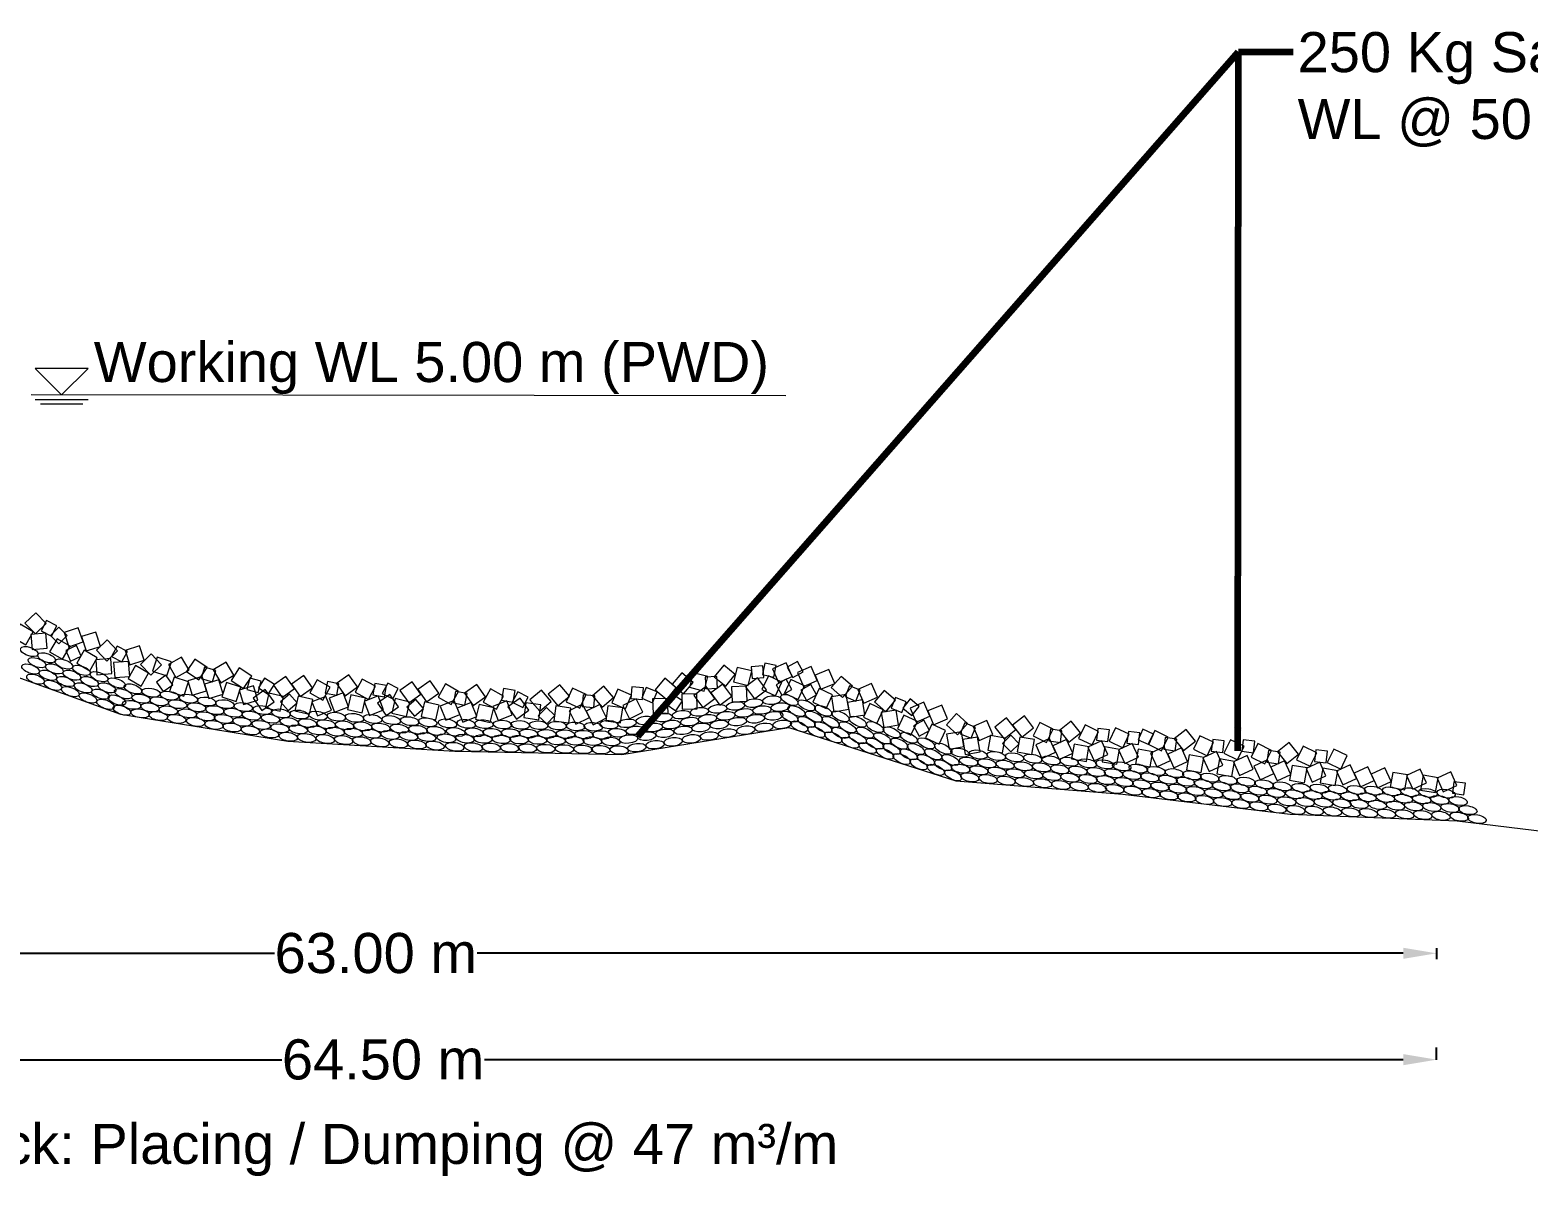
# Model space of a CAD drawing. Header units: inches. Extents: x 15 to 141071, y -30183 to 14738.
# Drawn here: x 69888.81 to 69933.65, y -9171.89 to -9137.58 of the extents above; entities that cross this region are included whole.
import ezdxf

# ---------------------------------------------------------------- set-up
doc = ezdxf.new("R2010")
doc.units = ezdxf.units.IN
doc.header["$MEASUREMENT"] = 0
doc.header["$PDMODE"] = 3
doc.layers.add('LINE', color=7, linetype='Continuous')
doc.styles.add('dim', font='isocp.shx')
doc.styles.get("Standard").update_dxf_attribs({"font": 'arial.ttf'})
doc.dimstyles.get("Standard").update_dxf_attribs({"dimtxt": 0.18, "dimasz": 0.18, "dimexe": 0.18, "dimexo": 0.0625, "dimgap": 0.09, "dimtad": 0, "dimtih": 1, "dimtoh": 1, "dimdec": 4, "dimzin": 0, "dimdsep": 46, "dimtxsty": 'Standard', "dimcen": 0.09, "dimadec": 0, "dimazin": 0, "dimtfac": 1, "dimtdec": 4, "dimtofl": 0, "dimtmove": 0, "dimatfit": 3, "dimfxl": 1, "dimtolj": 1, "dimtzin": 0, "dimarcsym": 0})
doc.dimstyles.new('STANDARD$0', dxfattribs={"dimscale": 0, "dimtxt": 8, "dimasz": 8, "dimexe": 4, "dimexo": 0, "dimgap": 2, "dimtad": 1, "dimdec": 0, "dimzin": 0, "dimdsep": 46, "dimtxsty": 'dim', "dimblk": 'DOTSMALL', "dimcen": 1, "dimclrd": 6, "dimclre": 6, "dimclrt": 256, "dimadec": 0, "dimazin": 0, "dimtfac": 1, "dimtdec": 0, "dimtix": 1, "dimtofl": 0, "dimtmove": 1, "dimatfit": 3, "dimldrblk": 'DOTSMALL', "dimfxl": 6, "dimtolj": 1, "dimtzin": 0, "dimarcsym": 0})

# ---------------------------------------------------------------- blocks, each defined once
blk = doc.blocks.new('*D79')
at = {"layer": 'Defpoints', "color": 0, "linetype": 'ByBlock', "ltscale": 0.5, "transparency": 16777216}
for p in [(69867.918, -9165.224), (69930.912, -9165.008), (69930.912, -9165.224)]:
    blk.add_point(p, dxfattribs=at)
at = {"layer": 'LINE', "color": 0, "lineweight": -2, "ltscale": 0.5, "transparency": 16777216}
for p, q in [((69867.918, -9165.224), (69867.918, -9165.044)), ((69868.918, -9165.224), (69896.128, -9165.224)), ((69929.912, -9165.224), (69902.195, -9165.224)), ((69930.912, -9165.074), (69930.912, -9165.404))]:
    blk.add_line(p, q, dxfattribs=at)
at = {"layer": 'LINE', "color": 0, "linetype": 'ByBlock', "ltscale": 0.5, "transparency": 16777216}
for points in [[(69868.918, -9165.057), (69868.918, -9165.39), (69867.918, -9165.224)], [(69929.912, -9165.057), (69929.912, -9165.39), (69930.912, -9165.224)]]:
    blk.add_solid(points, dxfattribs=at)
at = {"layer": 'LINE', "color": 0, "linetype": 'ByBlock', "lineweight": 20, "ltscale": 0.5, "transparency": 16777216, "insert": (69899.162, -9165.224), "char_height": 0.85, "attachment_point": 5}
blk.add_mtext('\\A1;{\\H1.412x;63.00 m}', dxfattribs=at)
blk = doc.blocks.new('*D81')
at = {"layer": 'Defpoints', "color": 0, "linetype": 'ByBlock', "ltscale": 0.5, "transparency": 16777216}
for p in [(69866.562, -9168.424), (69930.912, -9168.408), (69930.912, -9168.424)]:
    blk.add_point(p, dxfattribs=at)
at = {"layer": 'LINE', "color": 0, "lineweight": -2, "ltscale": 0.5, "transparency": 16777216}
for p, q in [((69866.562, -9168.408), (69866.562, -9168.044)), ((69930.912, -9168.408), (69930.912, -9168.044)), ((69867.562, -9168.408), (69896.347, -9168.408)), ((69929.912, -9168.408), (69902.413, -9168.408))]:
    blk.add_line(p, q, dxfattribs=at)
at = {"layer": 'LINE', "color": 0, "linetype": 'ByBlock', "ltscale": 0.5, "transparency": 16777216}
for points in [[(69867.562, -9168.241), (69867.562, -9168.574), (69866.562, -9168.408)], [(69929.912, -9168.241), (69929.912, -9168.574), (69930.912, -9168.408)]]:
    blk.add_solid(points, dxfattribs=at)
at = {"layer": 'LINE', "color": 0, "linetype": 'ByBlock', "lineweight": 20, "ltscale": 0.5, "transparency": 16777216, "insert": (69899.38, -9168.408), "char_height": 0.85, "attachment_point": 5}
blk.add_mtext('\\A1;{\\H1.41176x;64.50 m}', dxfattribs=at)

msp = doc.modelspace()

# ---------------------------------------------------------------- linework, layer by layer
at = {"color": 6, "lineweight": 20}
msp.add_lwpolyline([(69861.524449, -9146.068809), (69866.524449, -9147.768809), (69871.524449, -9150.468809), (69876.524449, -9151.968809), (69881.524449, -9154.068809), (69886.524449, -9156.268809), (69891.524449, -9158.068809), (69896.524449, -9158.868809), (69901.524449, -9159.168809), (69906.524449, -9159.268809), (69911.524449, -9158.468809), (69916.524449, -9160.058809), (69921.524449, -9160.458809), (69926.524449, -9161.058809), (69931.524449, -9161.258809), (69936.524449, -9161.868809)], dxfattribs=at)
at = {"layer": 'LINE', "color": 0, "linetype": 'ByBlock', "lineweight": 20, "ltscale": 0.5}
for p, q in [((69889.756346, -9148.508809), (69888.964346, -9147.716809)), ((69890.548346, -9147.716809), (69888.964346, -9147.716809)), ((69889.756346, -9148.508809), (69890.548346, -9147.716809)), ((69911.429688, -9148.536007), (69888.851844, -9148.508809)), ((69888.964346, -9148.640809), (69890.548346, -9148.640809)), ((69889.122746, -9148.772809), (69890.389946, -9148.772809))]:
    msp.add_line(p, q, dxfattribs=at)
for points in [[(69888.661066, -9155.341647), (69888.976012, -9155.663064), (69889.297429, -9155.348118), (69888.982483, -9155.026701), (69888.661066, -9155.341647)], [(69889.144938, -9155.573505), (69889.457178, -9155.731638), (69889.615312, -9155.419398), (69889.303071, -9155.261265), (69889.144938, -9155.573505)], [(69888.293602, -9155.764809), (69888.682992, -9155.990365), (69888.908548, -9155.600976), (69888.519158, -9155.375419), (69888.293602, -9155.764809)], [(69888.873927, -9156.128705), (69889.322419, -9156.091895), (69889.28561, -9155.643403), (69888.837118, -9155.680213), (69888.873927, -9156.128705)], [(69889.396928, -9156.195078), (69889.786318, -9156.420634), (69890.011874, -9156.031244), (69889.622485, -9155.805688), (69889.396928, -9156.195078)], [(69889.425891, -9155.712703), (69889.6758, -9155.957745), (69889.920842, -9155.707836), (69889.670933, -9155.462794), (69889.425891, -9155.712703)], [(69889.972981, -9156.045579), (69890.399772, -9155.902925), (69890.257118, -9155.476135), (69889.830328, -9155.618788), (69889.972981, -9156.045579)], [(69890.488611, -9156.172472), (69890.917523, -9156.036331), (69890.781382, -9155.607419), (69890.35247, -9155.74356), (69890.488611, -9156.172472)], [(69889.884785, -9156.154957), (69890.026993, -9156.474765), (69890.346801, -9156.332557), (69890.204593, -9156.012749), (69889.884785, -9156.154957)], [(69890.210083, -9156.540819), (69890.599473, -9156.766375), (69890.825029, -9156.376985), (69890.43564, -9156.151429), (69890.210083, -9156.540819)], [(69890.799839, -9156.154017), (69891.109856, -9156.480191), (69891.43603, -9156.170173), (69891.126012, -9155.844), (69890.799839, -9156.154017)], [(69891.255499, -9156.340406), (69891.565296, -9156.503274), (69891.728163, -9156.193477), (69891.418366, -9156.030609), (69891.255499, -9156.340406)], [(69891.800534, -9156.587477), (69892.227324, -9156.444823), (69892.08467, -9156.018033), (69891.65788, -9156.160686), (69891.800534, -9156.587477)], [(69892.115907, -9156.578134), (69892.430854, -9156.899551), (69892.752271, -9156.584605), (69892.437325, -9156.263188), (69892.115907, -9156.578134)], [(69890.817012, -9156.882551), (69891.265504, -9156.845741), (69891.228695, -9156.397249), (69890.780203, -9156.434059), (69890.817012, -9156.882551)], [(69891.352922, -9156.971329), (69891.801414, -9156.93452), (69891.764605, -9156.486028), (69891.316113, -9156.522837), (69891.352922, -9156.971329)], [(69891.748444, -9157.001296), (69892.137833, -9157.226852), (69892.36339, -9156.837463), (69891.974, -9156.611906), (69891.748444, -9157.001296)], [(69892.48045, -9156.781587), (69892.908226, -9156.921255), (69893.047895, -9156.493479), (69892.620119, -9156.35381), (69892.48045, -9156.781587)], [(69893.182088, -9156.969385), (69893.573322, -9156.747043), (69893.35098, -9156.355809), (69892.959746, -9156.57815), (69893.182088, -9156.969385)], [(69893.49424, -9156.785111), (69893.865298, -9157.0397), (69894.119887, -9156.668642), (69893.748829, -9156.414052), (69893.49424, -9156.785111)], [(69893.937535, -9156.998755), (69894.274424, -9157.093653), (69894.369322, -9156.756764), (69894.032432, -9156.661866), (69893.937535, -9156.998755)], [(69894.522028, -9157.127107), (69894.909832, -9156.898836), (69894.681561, -9156.511032), (69894.293757, -9156.739302), (69894.522028, -9157.127107)], [(69894.828568, -9157.052399), (69895.203458, -9157.301311), (69895.45237, -9156.926421), (69895.07748, -9156.677509), (69894.828568, -9157.052399)], [(69909.635265, -9157.22913), (69909.921609, -9156.881989), (69909.574468, -9156.595645), (69909.288124, -9156.942786), (69909.635265, -9157.22913)], [(69909.868769, -9157.100696), (69910.306183, -9157.206377), (69910.411864, -9156.768963), (69909.97445, -9156.663282), (69909.868769, -9157.100696)], [(69910.430979, -9156.994298), (69910.779572, -9156.96294), (69910.748214, -9156.614348), (69910.399622, -9156.645705), (69910.430979, -9156.994298)], [(69910.732887, -9156.878343), (69911.074674, -9156.953719), (69911.150049, -9156.611931), (69910.808262, -9156.536556), (69910.732887, -9156.878343)], [(69911.213494, -9157.120879), (69911.626228, -9156.941571), (69911.44692, -9156.528838), (69911.034187, -9156.708146), (69911.213494, -9157.120879)], [(69911.477259, -9156.659526), (69911.646799, -9156.965723), (69911.952996, -9156.796183), (69911.783456, -9156.489987), (69911.477259, -9156.659526)], [(69911.95834, -9157.233992), (69912.371073, -9157.054684), (69912.191765, -9156.641951), (69911.779032, -9156.821259), (69911.95834, -9157.233992)], [(69892.596265, -9157.106305), (69892.801857, -9157.389557), (69893.085109, -9157.183965), (69892.879517, -9156.900713), (69892.596265, -9157.106305)], [(69892.986231, -9157.387591), (69893.414007, -9157.527259), (69893.553676, -9157.099483), (69893.125899, -9156.959814), (69892.986231, -9157.387591)], [(69893.662508, -9157.494153), (69894.093546, -9157.364901), (69893.964295, -9156.933863), (69893.533256, -9157.063115), (69893.662508, -9157.494153)], [(69894.164005, -9157.595635), (69894.595043, -9157.466384), (69894.465791, -9157.035345), (69894.034753, -9157.164597), (69894.164005, -9157.595635)], [(69894.557114, -9157.542714), (69894.98489, -9157.682382), (69895.124559, -9157.254606), (69894.696783, -9157.114937), (69894.557114, -9157.542714)], [(69895.302091, -9157.328109), (69895.640386, -9157.417868), (69895.730145, -9157.079574), (69895.39185, -9156.989815), (69895.302091, -9157.328109)], [(69895.647006, -9157.279787), (69895.942401, -9157.467515), (69896.130129, -9157.17212), (69895.834734, -9156.984392), (69895.647006, -9157.279787)], [(69896.363954, -9157.56263), (69896.730388, -9157.301428), (69896.469186, -9156.934995), (69896.102752, -9157.196196), (69896.363954, -9157.56263)], [(69896.894153, -9157.533224), (69897.26452, -9157.27763), (69897.008926, -9156.907263), (69896.638559, -9157.162857), (69896.894153, -9157.533224)], [(69897.186386, -9157.424581), (69897.578221, -9157.645862), (69897.799502, -9157.254026), (69897.407667, -9157.032746), (69897.186386, -9157.424581)], [(69897.651327, -9157.434248), (69897.995205, -9157.499423), (69898.06038, -9157.155545), (69897.716502, -9157.09037), (69897.651327, -9157.434248)], [(69898.244782, -9157.51117), (69898.611216, -9157.249969), (69898.350015, -9156.883535), (69897.983581, -9157.144736), (69898.244782, -9157.51117)], [(69898.543644, -9157.41003), (69898.938802, -9157.625321), (69899.154094, -9157.230163), (69898.758936, -9157.014872), (69898.543644, -9157.41003)], [(69899.074162, -9157.490285), (69899.418993, -9157.550219), (69899.478926, -9157.205388), (69899.134096, -9157.145455), (69899.074162, -9157.490285)], [(69899.356847, -9157.447518), (69899.66748, -9157.608786), (69899.828748, -9157.298154), (69899.518115, -9157.136886), (69899.356847, -9157.447518)], [(69900.146929, -9157.726147), (69900.513363, -9157.464945), (69900.252161, -9157.098512), (69899.885728, -9157.359713), (69900.146929, -9157.726147)], [(69900.677128, -9157.696741), (69901.047495, -9157.441147), (69900.791901, -9157.07078), (69900.421534, -9157.326374), (69900.677128, -9157.696741)], [(69901.026068, -9157.552666), (69901.417903, -9157.773946), (69901.639184, -9157.382111), (69901.247348, -9157.16083), (69901.026068, -9157.552666)], [(69907.868989, -9157.625304), (69908.155333, -9157.278163), (69907.808191, -9156.991819), (69907.521847, -9157.33896), (69907.868989, -9157.625304)], [(69908.373511, -9157.459674), (69908.665105, -9157.116931), (69908.322362, -9156.825337), (69908.030768, -9157.16808), (69908.373511, -9157.459674)], [(69908.552491, -9157.259283), (69908.988246, -9157.37161), (69909.100573, -9156.935854), (69908.664817, -9156.823528), (69908.552491, -9157.259283)], [(69909.042122, -9157.308427), (69909.391152, -9157.282379), (69909.365104, -9156.93335), (69909.016074, -9156.959398), (69909.042122, -9157.308427)], [(69909.45908, -9157.791854), (69909.819917, -9157.522973), (69909.551036, -9157.162136), (69909.190199, -9157.431017), (69909.45908, -9157.791854)], [(69910.49536, -9157.608748), (69910.856197, -9157.339868), (69910.587316, -9156.979031), (69910.226479, -9157.247911), (69910.49536, -9157.608748)], [(69910.720203, -9157.328298), (69911.127769, -9157.519058), (69911.31853, -9157.111492), (69910.910963, -9156.920731), (69910.720203, -9157.328298)], [(69911.140846, -9157.190107), (69911.310386, -9157.496304), (69911.616583, -9157.326764), (69911.447043, -9157.020567), (69911.140846, -9157.190107)], [(69911.397509, -9157.433128), (69911.805075, -9157.623889), (69911.995836, -9157.216322), (69911.588269, -9157.025562), (69911.397509, -9157.433128)], [(69912.483067, -9157.315463), (69912.898481, -9157.142458), (69912.725476, -9156.727043), (69912.310062, -9156.900048), (69912.483067, -9157.315463)], [(69912.791502, -9157.269953), (69913.128768, -9157.567865), (69913.42668, -9157.230599), (69913.089415, -9156.932687), (69912.791502, -9157.269953)], [(69913.76995, -9157.734656), (69914.182684, -9157.555348), (69914.003376, -9157.142615), (69913.590643, -9157.321923), (69913.76995, -9157.734656)], [(69895.200415, -9157.778001), (69895.631454, -9157.648749), (69895.502202, -9157.217711), (69895.071164, -9157.346963), (69895.200415, -9157.778001)], [(69895.75025, -9157.954462), (69896.116684, -9157.69326), (69895.855482, -9157.326827), (69895.489048, -9157.588028), (69895.75025, -9157.954462)], [(69895.856781, -9157.874018), (69896.295102, -9157.975872), (69896.396957, -9157.537551), (69895.958635, -9157.435697), (69895.856781, -9157.874018)], [(69896.311591, -9157.693015), (69896.541087, -9157.957271), (69896.805343, -9157.727774), (69896.575847, -9157.463518), (69896.311591, -9157.693015)], [(69896.73549, -9157.966909), (69897.173811, -9158.068763), (69897.275666, -9157.630441), (69896.837344, -9157.528587), (69896.73549, -9157.966909)], [(69897.415811, -9158.11626), (69897.833944, -9157.949932), (69897.667617, -9157.531799), (69897.249484, -9157.698127), (69897.415811, -9158.11626)], [(69897.928957, -9158.009119), (69898.34709, -9157.842792), (69898.180762, -9157.424659), (69897.762629, -9157.590986), (69897.928957, -9158.009119)], [(69898.315957, -9157.922137), (69898.754279, -9158.023991), (69898.856133, -9157.58567), (69898.417811, -9157.483816), (69898.315957, -9157.922137)], [(69898.977318, -9158.100462), (69899.395451, -9157.934135), (69899.229124, -9157.516002), (69898.810991, -9157.682329), (69898.977318, -9158.100462)], [(69899.472543, -9158.105327), (69899.838977, -9157.844125), (69899.577775, -9157.477692), (69899.211342, -9157.738893), (69899.472543, -9158.105327)], [(69899.639756, -9158.037535), (69900.078078, -9158.139389), (69900.179932, -9157.701068), (69899.74161, -9157.599214), (69899.639756, -9158.037535)], [(69901.486296, -9157.726861), (69901.830174, -9157.792036), (69901.895349, -9157.448158), (69901.551471, -9157.382983), (69901.486296, -9157.726861)], [(69902.079752, -9157.803783), (69902.446185, -9157.542581), (69902.184984, -9157.176148), (69901.81855, -9157.437349), (69902.079752, -9157.803783)], [(69902.378614, -9157.702642), (69902.773771, -9157.917934), (69902.989063, -9157.522776), (69902.593905, -9157.307485), (69902.378614, -9157.702642)], [(69902.925701, -9157.643647), (69903.270531, -9157.70358), (69903.330464, -9157.35875), (69902.985634, -9157.298817), (69902.925701, -9157.643647)], [(69903.373569, -9158.210808), (69903.740002, -9157.949606), (69903.478801, -9157.583173), (69903.112367, -9157.844374), (69903.373569, -9158.210808)], [(69903.248522, -9157.704699), (69903.559155, -9157.865967), (69903.720423, -9157.555334), (69903.40979, -9157.394066), (69903.248522, -9157.704699)], [(69904.067393, -9157.979855), (69904.409668, -9157.687711), (69904.117523, -9157.345436), (69903.775249, -9157.637581), (69904.067393, -9157.979855)], [(69904.612122, -9157.817162), (69904.958803, -9157.530261), (69904.671902, -9157.18358), (69904.325221, -9157.470481), (69904.612122, -9157.817162)], [(69904.863919, -9157.69861), (69905.273549, -9157.884898), (69905.459837, -9157.475268), (69905.050207, -9157.28898), (69904.863919, -9157.69861)], [(69905.337579, -9157.832031), (69905.685829, -9157.866987), (69905.720784, -9157.518737), (69905.372534, -9157.483781), (69905.337579, -9157.832031)], [(69905.93548, -9157.856937), (69906.277754, -9157.564793), (69905.98561, -9157.222519), (69905.643335, -9157.514663), (69905.93548, -9157.856937)], [(69906.22439, -9157.730134), (69906.636808, -9157.910166), (69906.81684, -9157.497748), (69906.404422, -9157.317716), (69906.22439, -9157.730134)], [(69906.756372, -9158.209545), (69907.158417, -9158.007408), (69906.95628, -9157.605362), (69906.554235, -9157.807499), (69906.756372, -9158.209545)], [(69906.799667, -9157.593249), (69907.148409, -9157.622901), (69907.17806, -9157.274159), (69906.829319, -9157.244508), (69906.799667, -9157.593249)], [(69907.121605, -9157.58904), (69907.445111, -9157.722621), (69907.578692, -9157.399115), (69907.255186, -9157.265534), (69907.121605, -9157.58904)], [(69907.459691, -9158.057348), (69907.909438, -9158.042286), (69907.894376, -9157.592538), (69907.444628, -9157.6076), (69907.459691, -9158.057348)], [(69907.852156, -9157.764799), (69908.142227, -9157.960653), (69908.338081, -9157.670581), (69908.04801, -9157.474728), (69907.852156, -9157.764799)], [(69908.3325, -9157.919647), (69908.782248, -9157.904584), (69908.767185, -9157.454836), (69908.317438, -9157.469899), (69908.3325, -9157.919647)], [(69908.953118, -9157.868014), (69909.313955, -9157.599133), (69909.045074, -9157.238296), (69908.684237, -9157.507177), (69908.953118, -9157.868014)], [(69909.825652, -9157.694212), (69910.275399, -9157.679149), (69910.260337, -9157.229401), (69909.810589, -9157.244464), (69909.825652, -9157.694212)], [(69911.880012, -9157.350641), (69912.049552, -9157.656837), (69912.355749, -9157.487298), (69912.186209, -9157.181101), (69911.880012, -9157.350641)], [(69912.237703, -9157.706683), (69912.645269, -9157.897443), (69912.83603, -9157.489877), (69912.428463, -9157.299116), (69912.237703, -9157.706683)], [(69912.872106, -9157.994217), (69913.315683, -9157.918459), (69913.239925, -9157.474882), (69912.796348, -9157.55064), (69912.872106, -9157.994217)], [(69913.205456, -9157.536029), (69913.528269, -9157.671276), (69913.663516, -9157.348463), (69913.340703, -9157.213216), (69913.205456, -9157.536029)], [(69914.08331, -9157.697862), (69914.425071, -9157.990607), (69914.717816, -9157.648846), (69914.376055, -9157.356101), (69914.08331, -9157.697862)], [(69914.585549, -9157.886665), (69914.910383, -9158.016983), (69915.040701, -9157.692149), (69914.715867, -9157.561831), (69914.585549, -9157.886665)], [(69914.933781, -9157.880738), (69915.204096, -9158.103066), (69915.426425, -9157.832751), (69915.15611, -9157.610423), (69914.933781, -9157.880738)], [(69900.094566, -9157.856532), (69900.324063, -9158.120788), (69900.588319, -9157.891291), (69900.358822, -9157.627035), (69900.094566, -9157.856532)], [(69900.518465, -9158.130426), (69900.956787, -9158.23228), (69901.058641, -9157.793958), (69900.620319, -9157.692104), (69900.518465, -9158.130426)], [(69901.255493, -9158.244344), (69901.673626, -9158.078017), (69901.507299, -9157.659884), (69901.089166, -9157.826211), (69901.255493, -9158.244344)], [(69901.763926, -9158.301732), (69902.182059, -9158.135405), (69902.015732, -9157.717272), (69901.597599, -9157.883599), (69901.763926, -9158.301732)], [(69902.150927, -9158.21475), (69902.589248, -9158.316604), (69902.691102, -9157.878283), (69902.252781, -9157.776429), (69902.150927, -9158.21475)], [(69902.828856, -9158.253823), (69903.246989, -9158.087496), (69903.080662, -9157.669363), (69902.662529, -9157.83569), (69902.828856, -9158.253823)], [(69903.594002, -9158.169733), (69904.039533, -9158.232998), (69904.102797, -9157.787467), (69903.657266, -9157.724203), (69903.594002, -9158.169733)], [(69904.026593, -9158.114308), (69904.278248, -9158.357556), (69904.521497, -9158.105901), (69904.269842, -9157.862653), (69904.026593, -9158.114308)], [(69904.491861, -9158.263025), (69904.937392, -9158.326289), (69905.000656, -9157.880758), (69904.555125, -9157.817494), (69904.491861, -9158.263025)], [(69905.152755, -9158.367661), (69905.554801, -9158.165524), (69905.352664, -9157.763479), (69904.950618, -9157.965616), (69905.152755, -9158.367661)], [(69905.664255, -9158.380518), (69906.066301, -9158.178381), (69905.864164, -9157.776335), (69905.462118, -9157.978472), (69905.664255, -9158.380518)], [(69906.042202, -9158.260137), (69906.487733, -9158.323401), (69906.550997, -9157.877871), (69906.105467, -9157.814606), (69906.042202, -9158.260137)], [(69913.357497, -9158.15606), (69913.801074, -9158.080302), (69913.725316, -9157.636725), (69913.281739, -9157.712482), (69913.357497, -9158.15606)], [(69913.754125, -9158.15144), (69914.161692, -9158.342201), (69914.352452, -9157.934634), (69913.944886, -9157.743874), (69913.754125, -9158.15144)], [(69914.363958, -9158.463373), (69914.807535, -9158.387615), (69914.731777, -9157.944038), (69914.2882, -9158.019796), (69914.363958, -9158.463373)], [(69915.333498, -9158.300193), (69915.746231, -9158.120886), (69915.566924, -9157.708152), (69915.15419, -9157.88746), (69915.333498, -9158.300193)], [(69915.858225, -9158.381664), (69916.27364, -9158.208659), (69916.100634, -9157.793245), (69915.68522, -9157.96625), (69915.858225, -9158.381664)], [(69916.239866, -9158.3854), (69916.577132, -9158.683313), (69916.875044, -9158.346047), (69916.537778, -9158.048134), (69916.239866, -9158.3854)], [(69914.772667, -9158.49933), (69915.180234, -9158.69009), (69915.370994, -9158.282524), (69914.963428, -9158.091764), (69914.772667, -9158.49933)], [(69915.255171, -9158.416842), (69915.424711, -9158.723039), (69915.730907, -9158.553499), (69915.561367, -9158.247303), (69915.255171, -9158.416842)], [(69915.612861, -9158.772884), (69916.020428, -9158.963645), (69916.211188, -9158.556078), (69915.803622, -9158.365318), (69915.612861, -9158.772884)], [(69916.65382, -9158.651476), (69916.976633, -9158.786723), (69917.11188, -9158.46391), (69916.789067, -9158.328663), (69916.65382, -9158.651476)], [(69917.218314, -9158.850103), (69917.631047, -9158.670795), (69917.45174, -9158.258062), (69917.039006, -9158.43737), (69917.218314, -9158.850103)], [(69917.966734, -9158.808053), (69918.318995, -9158.528032), (69918.038974, -9158.175771), (69917.686713, -9158.455792), (69917.966734, -9158.808053)], [(69918.494667, -9158.750939), (69918.85115, -9158.476312), (69918.576523, -9158.119829), (69918.22004, -9158.394456), (69918.494667, -9158.750939)], [(69918.836141, -9158.712402), (69919.23902, -9158.912873), (69919.439491, -9158.509994), (69919.036612, -9158.309523), (69918.836141, -9158.712402)], [(69919.901524, -9158.90803), (69920.253785, -9158.628009), (69919.973764, -9158.275747), (69919.621502, -9158.555769), (69919.901524, -9158.90803)], [(69920.194683, -9158.791387), (69920.600567, -9158.985702), (69920.794882, -9158.579819), (69920.388998, -9158.385503), (69920.194683, -9158.791387)], [(69920.728674, -9158.843767), (69921.076168, -9158.885572), (69921.117973, -9158.538077), (69920.770478, -9158.496273), (69920.728674, -9158.843767)], [(69921.110441, -9158.87643), (69921.516325, -9159.070745), (69921.71064, -9158.664862), (69921.304757, -9158.470546), (69921.110441, -9158.87643)], [(69916.32047, -9159.109664), (69916.764047, -9159.033907), (69916.688289, -9158.590329), (69916.244712, -9158.666087), (69916.32047, -9159.109664)], [(69916.805861, -9159.271507), (69917.249438, -9159.195749), (69917.17368, -9158.752172), (69916.730103, -9158.82793), (69916.805861, -9159.271507)], [(69917.476553, -9159.145558), (69917.919605, -9159.224333), (69917.998379, -9158.781281), (69917.555328, -9158.702507), (69917.476553, -9159.145558)], [(69917.921266, -9158.941), (69918.164279, -9159.192883), (69918.416162, -9158.949871), (69918.173149, -9158.697988), (69917.921266, -9158.941)], [(69918.358919, -9159.192333), (69918.801971, -9159.271108), (69918.880745, -9158.828056), (69918.437694, -9158.749282), (69918.358919, -9159.192333)], [(69919.101452, -9159.391126), (69919.510307, -9159.203143), (69919.322324, -9158.794288), (69918.913469, -9158.982271), (69919.101452, -9159.391126)], [(69919.304856, -9158.862273), (69919.651674, -9158.909361), (69919.698762, -9158.562543), (69919.351944, -9158.515455), (69919.304856, -9158.862273)], [(69919.612191, -9159.421826), (69920.021047, -9159.233843), (69919.833064, -9158.824988), (69919.424209, -9159.012971), (69919.612191, -9159.421826)], [(69920.663896, -9159.458176), (69921.072751, -9159.270194), (69920.884769, -9158.861338), (69920.475914, -9159.049321), (69920.663896, -9159.458176)], [(69921.579655, -9159.543219), (69921.98851, -9159.355237), (69921.800527, -9158.946382), (69921.391672, -9159.134364), (69921.579655, -9159.543219)], [(69921.644432, -9158.928811), (69921.991927, -9158.970615), (69922.033731, -9158.62312), (69921.686237, -9158.581316), (69921.644432, -9158.928811)], [(69921.979265, -9158.832956), (69922.297912, -9158.977746), (69922.442702, -9158.659099), (69922.124055, -9158.514309), (69921.979265, -9158.832956)], [(69922.276195, -9158.960698), (69922.679075, -9159.161168), (69922.879545, -9158.758289), (69922.476666, -9158.557819), (69922.276195, -9158.960698)], [(69922.74491, -9159.110568), (69923.091728, -9159.157657), (69923.138816, -9158.810839), (69922.791998, -9158.76375), (69922.74491, -9159.110568)], [(69923.341578, -9159.156326), (69923.693839, -9158.876304), (69923.413818, -9158.524043), (69923.061557, -9158.804064), (69923.341578, -9159.156326)], [(69923.634737, -9159.117561), (69924.040621, -9159.311877), (69924.234936, -9158.905993), (69923.829052, -9158.711678), (69923.634737, -9159.117561)], [(69924.168728, -9159.169942), (69924.516223, -9159.211746), (69924.558027, -9158.864251), (69924.210532, -9158.822447), (69924.168728, -9159.169942)], [(69924.548338, -9159.23707), (69924.954221, -9159.431385), (69925.148537, -9159.025502), (69924.742653, -9158.831186), (69924.548338, -9159.23707)], [(69925.084487, -9159.177106), (69925.431981, -9159.21891), (69925.473785, -9158.871416), (69925.126291, -9158.829612), (69925.084487, -9159.177106)], [(69925.364638, -9159.350155), (69925.767517, -9159.550625), (69925.967987, -9159.147746), (69925.565108, -9158.947276), (69925.364638, -9159.350155)], [(69926.43002, -9159.545783), (69926.782282, -9159.265761), (69926.50226, -9158.9135), (69926.149999, -9159.193521), (69926.43002, -9159.545783)], [(69919.985471, -9159.402684), (69920.428523, -9159.481458), (69920.507297, -9159.038407), (69920.064246, -9158.959632), (69919.985471, -9159.402684)], [(69920.90123, -9159.487727), (69921.344281, -9159.566502), (69921.423056, -9159.12345), (69920.980004, -9159.044676), (69920.90123, -9159.487727)], [(69921.898157, -9159.56014), (69922.341209, -9159.638915), (69922.419983, -9159.195863), (69921.976932, -9159.117089), (69921.898157, -9159.56014)], [(69922.541506, -9159.639421), (69922.950361, -9159.451439), (69922.762378, -9159.042584), (69922.353523, -9159.230566), (69922.541506, -9159.639421)], [(69923.052246, -9159.670121), (69923.461101, -9159.482138), (69923.273118, -9159.073283), (69922.864263, -9159.261266), (69923.052246, -9159.670121)], [(69923.425526, -9159.728858), (69923.868577, -9159.807633), (69923.947352, -9159.364581), (69923.5043, -9159.285807), (69923.425526, -9159.728858)], [(69924.103951, -9159.78435), (69924.512806, -9159.596368), (69924.324823, -9159.187513), (69923.915968, -9159.375495), (69924.103951, -9159.78435)], [(69924.339126, -9159.848367), (69924.782177, -9159.927141), (69924.860952, -9159.48409), (69924.4179, -9159.405315), (69924.339126, -9159.848367)], [(69925.017551, -9159.903859), (69925.426406, -9159.715877), (69925.238423, -9159.307021), (69924.829568, -9159.495004), (69925.017551, -9159.903859)], [(69925.833352, -9159.500025), (69926.18017, -9159.547114), (69926.227259, -9159.200296), (69925.880441, -9159.153207), (69925.833352, -9159.500025)], [(69926.723179, -9159.429139), (69927.129063, -9159.623455), (69927.323378, -9159.217571), (69926.917495, -9159.023256), (69926.723179, -9159.429139)], [(69927.257171, -9159.48152), (69927.604665, -9159.523324), (69927.646469, -9159.17583), (69927.298975, -9159.134025), (69927.257171, -9159.48152)], [(69927.638938, -9159.514183), (69928.044821, -9159.708498), (69928.239137, -9159.302614), (69927.833253, -9159.108299), (69927.638938, -9159.514183)], [(69925.629948, -9160.028879), (69926.038803, -9159.840896), (69925.850821, -9159.432041), (69925.441966, -9159.620023), (69925.629948, -9160.028879)], [(69926.140688, -9160.059578), (69926.549543, -9159.871596), (69926.36156, -9159.46274), (69925.952705, -9159.650723), (69926.140688, -9160.059578)], [(69926.513968, -9160.040436), (69926.957019, -9160.119211), (69927.035794, -9159.676159), (69926.592742, -9159.597385), (69926.513968, -9160.040436)], [(69927.192393, -9160.095929), (69927.601248, -9159.907946), (69927.413265, -9159.499091), (69927.00441, -9159.687074), (69927.192393, -9160.095929)], [(69927.429726, -9160.12548), (69927.872778, -9160.204254), (69927.951552, -9159.761203), (69927.508501, -9159.682428), (69927.429726, -9160.12548)], [(69928.108151, -9160.180972), (69928.517006, -9159.992989), (69928.329024, -9159.584134), (69927.920169, -9159.772117), (69928.108151, -9160.180972)], [(69928.63467, -9160.238625), (69929.043525, -9160.050642), (69928.855542, -9159.641787), (69928.446687, -9159.82977), (69928.63467, -9160.238625)], [(69929.14541, -9160.269325), (69929.554265, -9160.081342), (69929.366282, -9159.672487), (69928.957427, -9159.86047), (69929.14541, -9160.269325)], [(69929.51869, -9160.250183), (69929.961741, -9160.328957), (69930.040516, -9159.885906), (69929.597464, -9159.807131), (69929.51869, -9160.250183)], [(69930.197115, -9160.305675), (69930.60597, -9160.117693), (69930.417987, -9159.708837), (69930.009132, -9159.89682), (69930.197115, -9160.305675)], [(69931.112873, -9160.390718), (69931.521728, -9160.202736), (69931.333745, -9159.793881), (69930.92489, -9159.981863), (69931.112873, -9160.390718)], [(69930.434448, -9160.335226), (69930.877499, -9160.414001), (69930.956274, -9159.970949), (69930.513222, -9159.892175), (69930.434448, -9160.335226)], [(69931.383984, -9160.434165), (69931.731478, -9160.475969), (69931.773283, -9160.128474), (69931.425788, -9160.08667), (69931.383984, -9160.434165)]]:
    msp.add_lwpolyline(points, dxfattribs=at)
at = {"layer": 'LINE', "color": 7, "lineweight": 20, "ltscale": 0.5}
for centre, major_axis in [((69888.787986, -9156.190565), (-0.261054, 0.095773)), ((69889.309635, -9156.378359), (-0.261054, 0.095773)), ((69888.829484, -9156.713051), (-0.261054, 0.095773)), ((69889.021468, -9156.523352), (-0.261054, 0.095773)), ((69889.53965, -9156.709897), (-0.261054, 0.095773)), ((69889.827817, -9156.564904), (-0.261054, 0.095773)), ((69890.352243, -9156.753698), (-0.261054, 0.095773)), ((69888.978335, -9157.016361), (-0.261054, 0.095773)), ((69889.347665, -9156.899597), (-0.261054, 0.095773)), ((69889.496517, -9157.202906), (-0.261054, 0.095773)), ((69889.872092, -9157.08839), (-0.261054, 0.095773)), ((69890.064076, -9156.898691), (-0.261054, 0.095773)), ((69890.400797, -9157.278724), (-0.261054, 0.095773)), ((69890.592781, -9157.089024), (-0.261054, 0.095773)), ((69890.880948, -9156.944032), (-0.261054, 0.095773)), ((69891.117203, -9157.277816), (-0.261054, 0.095773)), ((69891.405371, -9157.132824), (-0.261054, 0.095773)), ((69891.892866, -9157.308322), (-0.261054, 0.095773)), ((69890.020943, -9157.3917), (-0.261054, 0.095773)), ((69890.549648, -9157.582033), (-0.261054, 0.095773)), ((69890.925219, -9157.467516), (-0.261054, 0.095773)), ((69891.07407, -9157.770825), (-0.261054, 0.095773)), ((69891.412715, -9157.643014), (-0.261054, 0.095773)), ((69891.604699, -9157.453315), (-0.261054, 0.095773)), ((69892.136098, -9157.601312), (-0.274532, 0.044202)), ((69892.438154, -9157.421067), (-0.274532, 0.044202)), ((69892.682616, -9157.678832), (-0.274532, 0.044202)), ((69892.986141, -9157.508745), (-0.274532, 0.044202)), ((69893.557011, -9157.600085), (-0.274532, 0.044202)), ((69894.099717, -9157.686917), (-0.274532, 0.044202)), ((69910.46807, -9157.733693), (-0.276618, -0.028358)), ((69911.017845, -9157.645729), (-0.276618, -0.028358)), ((69911.539926, -9157.640064), (-0.251713, 0.118161)), ((69891.561566, -9157.946324), (-0.261054, 0.095773)), ((69891.857269, -9157.786476), (-0.274532, 0.044202)), ((69892.107495, -9158.042574), (-0.274532, 0.044202)), ((69892.403787, -9157.863997), (-0.274532, 0.044202)), ((69892.654014, -9158.120094), (-0.274532, 0.044202)), ((69892.951773, -9157.951675), (-0.274532, 0.044202)), ((69893.202, -9158.207772), (-0.274532, 0.044202)), ((69893.230603, -9157.76651), (-0.274532, 0.044202)), ((69893.522644, -9158.043014), (-0.274532, 0.044202)), ((69893.801474, -9157.85785), (-0.274532, 0.044202)), ((69894.065349, -9158.129847), (-0.274532, 0.044202)), ((69894.344179, -9157.944682), (-0.274532, 0.044202)), ((69894.611868, -9158.207367), (-0.274532, 0.044202)), ((69894.646235, -9157.764438), (-0.274532, 0.044202)), ((69894.890697, -9158.022203), (-0.274532, 0.044202)), ((69895.194221, -9157.852116), (-0.274532, 0.044202)), ((69895.438683, -9158.109881), (-0.274532, 0.044202)), ((69895.765092, -9157.943455), (-0.274532, 0.044202)), ((69896.009554, -9158.20122), (-0.274532, 0.044202)), ((69896.325336, -9158.043024), (-0.274532, 0.044202)), ((69896.874458, -9158.075971), (-0.274532, 0.044202)), ((69897.432217, -9158.109437), (-0.274532, 0.044202)), ((69897.98507, -9158.142608), (-0.274532, 0.044202)), ((69898.524663, -9158.174983), (-0.274532, 0.044202)), ((69899.067103, -9158.208535), (-0.274532, 0.044202)), ((69907.766379, -9158.165834), (-0.276618, -0.028358)), ((69908.312251, -9158.080507), (-0.276618, -0.028358)), ((69908.846349, -9157.995052), (-0.276618, -0.028358)), ((69909.090888, -9158.20233), (-0.276618, -0.028358)), ((69909.39468, -9157.907319), (-0.276618, -0.028358)), ((69909.639219, -9158.114597), (-0.276618, -0.028358)), ((69909.930783, -9157.819659), (-0.276618, -0.028358)), ((69910.182886, -9158.02761), (-0.276618, -0.028358)), ((69910.522487, -9158.203136), (-0.276618, -0.028358)), ((69910.720173, -9157.941644), (-0.276618, -0.028358)), ((69911.072261, -9158.115172), (-0.276618, -0.028358)), ((69911.269947, -9157.85368), (-0.276618, -0.028358)), ((69911.536246, -9158.137762), (-0.251713, 0.118161)), ((69911.755445, -9157.974368), (-0.251713, 0.118161)), ((69912.057212, -9157.804561), (-0.251713, 0.118161)), ((69912.272731, -9158.138865), (-0.251713, 0.118161)), ((69912.559809, -9157.964387), (-0.251713, 0.118161)), ((69913.06826, -9158.126074), (-0.251713, 0.118161)), ((69893.772871, -9158.299111), (-0.274532, 0.044202)), ((69894.315576, -9158.385944), (-0.274532, 0.044202)), ((69894.862095, -9158.463465), (-0.274532, 0.044202)), ((69895.159854, -9158.295045), (-0.274532, 0.044202)), ((69895.410081, -9158.551143), (-0.274532, 0.044202)), ((69895.730725, -9158.386385), (-0.274532, 0.044202)), ((69895.980952, -9158.642482), (-0.274532, 0.044202)), ((69896.290968, -9158.485953), (-0.274532, 0.044202)), ((69896.569798, -9158.300789), (-0.274532, 0.044202)), ((69896.840091, -9158.518901), (-0.274532, 0.044202)), ((69897.11892, -9158.333736), (-0.274532, 0.044202)), ((69897.39785, -9158.552366), (-0.274532, 0.044202)), ((69897.676679, -9158.367202), (-0.274532, 0.044202)), ((69897.950703, -9158.585537), (-0.274532, 0.044202)), ((69898.229532, -9158.400373), (-0.274532, 0.044202)), ((69898.490296, -9158.617913), (-0.274532, 0.044202)), ((69898.769125, -9158.432748), (-0.274532, 0.044202)), ((69899.032736, -9158.651464), (-0.274532, 0.044202)), ((69899.311565, -9158.4663), (-0.274532, 0.044202)), ((69899.624862, -9158.242), (-0.274532, 0.044202)), ((69899.869324, -9158.499765), (-0.274532, 0.044202)), ((69900.177715, -9158.275171), (-0.274532, 0.044202)), ((69900.422177, -9158.532936), (-0.274532, 0.044202)), ((69900.717308, -9158.307547), (-0.274532, 0.044202)), ((69900.96177, -9158.565312), (-0.274532, 0.044202)), ((69901.30859, -9158.343024), (-0.274532, 0.044202)), ((69901.553052, -9158.600789), (-0.274532, 0.044202)), ((69901.867754, -9158.354207), (-0.274532, 0.044202)), ((69902.112216, -9158.611972), (-0.274532, 0.044202)), ((69902.400524, -9158.363893), (-0.27734, 0.020107)), ((69902.644986, -9158.621658), (-0.27734, 0.020107)), ((69902.955658, -9158.374995), (-0.27734, 0.020107)), ((69903.20012, -9158.63276), (-0.27734, 0.020107)), ((69903.485834, -9158.385599), (-0.27734, 0.020107)), ((69903.730296, -9158.643364), (-0.27734, 0.020107)), ((69904.036793, -9158.396618), (-0.27734, 0.020107)), ((69904.594639, -9158.407834), (-0.27734, 0.020107)), ((69905.141192, -9158.432384), (-0.27734, 0.020107)), ((69905.671368, -9158.442987), (-0.27734, 0.020107)), ((69906.141184, -9158.377678), (-0.27734, 0.020107)), ((69906.394227, -9158.621996), (-0.27734, 0.020107)), ((69906.682761, -9158.339213), (-0.276618, -0.028358)), ((69906.922871, -9158.549212), (-0.276618, -0.028358)), ((69907.229778, -9158.25169), (-0.276618, -0.028358)), ((69907.469888, -9158.46169), (-0.276618, -0.028358)), ((69907.808802, -9158.637326), (-0.276618, -0.028358)), ((69908.006488, -9158.375833), (-0.276618, -0.028358)), ((69908.359104, -9158.549278), (-0.276618, -0.028358)), ((69908.55679, -9158.287785), (-0.276618, -0.028358)), ((69908.893202, -9158.463822), (-0.276618, -0.028358)), ((69909.441533, -9158.376089), (-0.276618, -0.028358)), ((69909.69176, -9158.632186), (-0.276618, -0.028358)), ((69909.9852, -9158.289102), (-0.276618, -0.028358)), ((69910.235426, -9158.5452), (-0.276618, -0.028358)), ((69910.772713, -9158.459234), (-0.276618, -0.028358)), ((69911.322488, -9158.37127), (-0.276618, -0.028358)), ((69911.835783, -9158.434836), (-0.251713, 0.118161)), ((69912.053532, -9158.302259), (-0.251713, 0.118161)), ((69912.353069, -9158.599333), (-0.251713, 0.118161)), ((69912.556128, -9158.462085), (-0.251713, 0.118161)), ((69912.775328, -9158.298691), (-0.251713, 0.118161)), ((69913.064579, -9158.623772), (-0.251713, 0.118161)), ((69913.283779, -9158.460378), (-0.251713, 0.118161)), ((69913.589195, -9158.286684), (-0.251713, 0.118161)), ((69913.804714, -9158.620988), (-0.251713, 0.118161)), ((69914.106481, -9158.45118), (-0.251713, 0.118161)), ((69914.609077, -9158.611006), (-0.251713, 0.118161)), ((69896.541195, -9158.742051), (-0.274532, 0.044202)), ((69897.090318, -9158.774998), (-0.274532, 0.044202)), ((69897.648076, -9158.808464), (-0.274532, 0.044202)), ((69898.20093, -9158.841635), (-0.274532, 0.044202)), ((69898.740522, -9158.87401), (-0.274532, 0.044202)), ((69899.282962, -9158.907561), (-0.274532, 0.044202)), ((69899.590495, -9158.68493), (-0.274532, 0.044202)), ((69899.840721, -9158.941027), (-0.274532, 0.044202)), ((69900.143348, -9158.718101), (-0.274532, 0.044202)), ((69900.393575, -9158.974198), (-0.274532, 0.044202)), ((69900.682941, -9158.750476), (-0.274532, 0.044202)), ((69900.933167, -9159.006574), (-0.274532, 0.044202)), ((69901.274223, -9158.785953), (-0.274532, 0.044202)), ((69901.524449, -9159.042051), (-0.274532, 0.044202)), ((69901.833387, -9158.797137), (-0.274532, 0.044202)), ((69902.083613, -9159.053234), (-0.274532, 0.044202)), ((69902.366157, -9158.806822), (-0.27734, 0.020107)), ((69902.616383, -9159.062919), (-0.27734, 0.020107)), ((69902.921291, -9158.817925), (-0.27734, 0.020107)), ((69903.171518, -9159.074022), (-0.27734, 0.020107)), ((69903.451467, -9158.828528), (-0.27734, 0.020107)), ((69903.701694, -9159.084626), (-0.27734, 0.020107)), ((69904.002426, -9158.839547), (-0.27734, 0.020107)), ((69904.252653, -9159.095645), (-0.27734, 0.020107)), ((69904.281255, -9158.654383), (-0.27734, 0.020107)), ((69904.560271, -9158.850763), (-0.27734, 0.020107)), ((69904.839101, -9158.665599), (-0.27734, 0.020107)), ((69905.115406, -9158.861866), (-0.27734, 0.020107)), ((69905.394235, -9158.676701), (-0.27734, 0.020107)), ((69905.645582, -9158.872469), (-0.27734, 0.020107)), ((69905.924411, -9158.687305), (-0.27734, 0.020107)), ((69906.196541, -9158.883488), (-0.27734, 0.020107)), ((69906.725185, -9158.810705), (-0.276618, -0.028358)), ((69906.975411, -9159.066802), (-0.276618, -0.028358)), ((69907.272201, -9158.723182), (-0.276618, -0.028358)), ((69907.522428, -9158.979279), (-0.276618, -0.028358)), ((69908.059029, -9158.893423), (-0.276618, -0.028358)), ((69908.609331, -9158.805375), (-0.276618, -0.028358)), ((69909.143429, -9158.719919), (-0.276618, -0.028358)), ((69912.855665, -9158.759158), (-0.251713, 0.118161)), ((69913.364116, -9158.920846), (-0.251713, 0.118161)), ((69913.585514, -9158.784382), (-0.251713, 0.118161)), ((69913.885051, -9159.081455), (-0.251713, 0.118161)), ((69914.1028, -9158.948879), (-0.251713, 0.118161)), ((69914.322, -9158.785485), (-0.251713, 0.118161)), ((69914.605397, -9159.108705), (-0.251713, 0.118161)), ((69914.824596, -9158.94531), (-0.251713, 0.118161)), ((69915.117528, -9158.772694), (-0.251713, 0.118161)), ((69915.333047, -9159.106998), (-0.251713, 0.118161)), ((69915.632838, -9158.936985), (-0.251713, 0.118161)), ((69916.148028, -9159.100392), (-0.251713, 0.118161)), ((69904.810498, -9159.10686), (-0.27734, 0.020107)), ((69905.365632, -9159.117963), (-0.27734, 0.020107)), ((69905.895809, -9159.128567), (-0.27734, 0.020107)), ((69906.446767, -9159.139586), (-0.27734, 0.020107)), ((69914.402338, -9159.245952), (-0.251713, 0.118161)), ((69914.904934, -9159.405778), (-0.251713, 0.118161)), ((69915.113848, -9159.270392), (-0.251713, 0.118161)), ((69915.413385, -9159.567465), (-0.251713, 0.118161)), ((69915.627061, -9159.433594), (-0.251713, 0.118161)), ((69915.84626, -9159.270199), (-0.251713, 0.118161)), ((69916.363546, -9159.434696), (-0.251713, 0.118161)), ((69916.645128, -9159.219828), (-0.273719, 0.048986)), ((69916.906795, -9159.485472), (-0.273719, 0.048986)), ((69917.192369, -9159.272443), (-0.273719, 0.048986)), ((69917.454035, -9159.538086), (-0.273719, 0.048986)), ((69917.733239, -9159.315712), (-0.273719, 0.048986)), ((69918.279245, -9159.359393), (-0.273719, 0.048986)), ((69918.826284, -9159.394321), (-0.273719, 0.048986)), ((69919.373525, -9159.446935), (-0.273719, 0.048986)), ((69919.914394, -9159.490205), (-0.273719, 0.048986)), ((69920.4604, -9159.533885), (-0.273719, 0.048986)), ((69915.926598, -9159.730667), (-0.251713, 0.118161)), ((69916.144347, -9159.598091), (-0.251713, 0.118161)), ((69916.443884, -9159.895164), (-0.251713, 0.118161)), ((69916.667586, -9159.692726), (-0.273719, 0.048986)), ((69916.939984, -9159.956995), (-0.273719, 0.048986)), ((69917.214826, -9159.745341), (-0.273719, 0.048986)), ((69917.755696, -9159.78861), (-0.273719, 0.048986)), ((69917.994905, -9159.581356), (-0.273719, 0.048986)), ((69918.301702, -9159.832291), (-0.273719, 0.048986)), ((69918.540911, -9159.625036), (-0.273719, 0.048986)), ((69918.848741, -9159.867219), (-0.273719, 0.048986)), ((69919.087951, -9159.659964), (-0.273719, 0.048986)), ((69919.395982, -9159.919833), (-0.273719, 0.048986)), ((69919.635191, -9159.712579), (-0.273719, 0.048986)), ((69919.936851, -9159.963103), (-0.273719, 0.048986)), ((69920.176061, -9159.755848), (-0.273719, 0.048986)), ((69920.482858, -9160.006783), (-0.273719, 0.048986)), ((69920.722067, -9159.799529), (-0.273719, 0.048986)), ((69920.982335, -9159.566805), (-0.273719, 0.048986)), ((69921.244001, -9159.832448), (-0.273719, 0.048986)), ((69921.485013, -9159.628343), (-0.273719, 0.048986)), ((69921.791242, -9159.885063), (-0.273719, 0.048986)), ((69921.981706, -9159.692079), (-0.273719, 0.048986)), ((69922.328524, -9159.958226), (-0.273719, 0.048986)), ((69922.518988, -9159.765242), (-0.273719, 0.048986)), ((69923.06241, -9159.830457), (-0.273719, 0.048986)), ((69923.586773, -9159.894386), (-0.273719, 0.048986)), ((69924.124055, -9159.967549), (-0.273719, 0.048986)), ((69917.487224, -9160.009609), (-0.273719, 0.048986)), ((69918.028094, -9160.052879), (-0.273719, 0.048986)), ((69918.5741, -9160.096559), (-0.273719, 0.048986)), ((69919.121139, -9160.131487), (-0.273719, 0.048986)), ((69919.66838, -9160.184102), (-0.273719, 0.048986)), ((69920.209249, -9160.227371), (-0.273719, 0.048986)), ((69920.755256, -9160.271052), (-0.273719, 0.048986)), ((69921.004792, -9160.039703), (-0.273719, 0.048986)), ((69921.27719, -9160.303971), (-0.273719, 0.048986)), ((69921.552033, -9160.092317), (-0.273719, 0.048986)), ((69921.824431, -9160.356586), (-0.273719, 0.048986)), ((69922.089315, -9160.16548), (-0.273719, 0.048986)), ((69922.361713, -9160.429749), (-0.273719, 0.048986)), ((69922.632737, -9160.230695), (-0.273719, 0.048986)), ((69922.871946, -9160.023441), (-0.273719, 0.048986)), ((69923.1571, -9160.294624), (-0.273719, 0.048986)), ((69923.396309, -9160.08737), (-0.273719, 0.048986)), ((69923.694382, -9160.367787), (-0.273719, 0.048986)), ((69923.933591, -9160.160533), (-0.273719, 0.048986)), ((69924.237804, -9160.433002), (-0.273719, 0.048986)), ((69924.477013, -9160.225748), (-0.273719, 0.048986)), ((69924.667478, -9160.032764), (-0.273719, 0.048986)), ((69925.019544, -9160.282158), (-0.273719, 0.048986)), ((69925.210008, -9160.089174), (-0.273719, 0.048986)), ((69925.556826, -9160.355321), (-0.273719, 0.048986)), ((69925.747291, -9160.162337), (-0.273719, 0.048986)), ((69926.100249, -9160.420536), (-0.273719, 0.048986)), ((69926.290713, -9160.227552), (-0.273719, 0.048986)), ((69926.855096, -9160.270978), (-0.273719, 0.048986)), ((69927.404457, -9160.292116), (-0.273719, 0.048986)), ((69927.950336, -9160.313951), (-0.273719, 0.048986)), ((69928.509648, -9160.336324), (-0.273719, 0.048986)), ((69929.024501, -9160.356918), (-0.273719, 0.048986)), ((69929.56864, -9160.378684), (-0.273719, 0.048986)), ((69930.11168, -9160.400405), (-0.273719, 0.048986)), ((69930.655543, -9160.42216), (-0.273719, 0.048986)), ((69931.19806, -9160.44386), (-0.273719, 0.048986)), ((69922.905135, -9160.494964), (-0.273719, 0.048986)), ((69923.429498, -9160.558892), (-0.273719, 0.048986)), ((69923.96678, -9160.632055), (-0.273719, 0.048986)), ((69924.510202, -9160.69727), (-0.273719, 0.048986)), ((69924.780335, -9160.489412), (-0.273719, 0.048986)), ((69925.052733, -9160.753681), (-0.273719, 0.048986)), ((69925.317617, -9160.562575), (-0.273719, 0.048986)), ((69925.590015, -9160.826844), (-0.273719, 0.048986)), ((69925.861039, -9160.62779), (-0.273719, 0.048986)), ((69926.133437, -9160.892059), (-0.273719, 0.048986)), ((69926.425423, -9160.671216), (-0.273719, 0.048986)), ((69926.664632, -9160.463962), (-0.273719, 0.048986)), ((69926.974784, -9160.692355), (-0.273719, 0.048986)), ((69927.213993, -9160.4851), (-0.273719, 0.048986)), ((69927.520663, -9160.71419), (-0.273719, 0.048986)), ((69927.759872, -9160.506935), (-0.273719, 0.048986)), ((69928.079975, -9160.736562), (-0.273719, 0.048986)), ((69928.319184, -9160.529308), (-0.273719, 0.048986)), ((69928.594828, -9160.757156), (-0.273719, 0.048986)), ((69928.834037, -9160.549902), (-0.273719, 0.048986)), ((69929.138967, -9160.778922), (-0.273719, 0.048986)), ((69929.378176, -9160.571668), (-0.273719, 0.048986)), ((69929.682006, -9160.800644), (-0.273719, 0.048986)), ((69929.921216, -9160.593389), (-0.273719, 0.048986)), ((69930.225869, -9160.822398), (-0.273719, 0.048986)), ((69930.465079, -9160.615144), (-0.273719, 0.048986)), ((69930.768387, -9160.844099), (-0.273719, 0.048986)), ((69931.007596, -9160.636844), (-0.273719, 0.048986)), ((69931.315927, -9160.872906), (-0.273719, 0.048986)), ((69931.555136, -9160.665651), (-0.273719, 0.048986)), ((69926.697821, -9160.935485), (-0.273719, 0.048986)), ((69927.247182, -9160.956623), (-0.273719, 0.048986)), ((69927.793061, -9160.978458), (-0.273719, 0.048986)), ((69928.352373, -9161.000831), (-0.273719, 0.048986)), ((69928.867226, -9161.021425), (-0.273719, 0.048986)), ((69929.411365, -9161.04319), (-0.273719, 0.048986)), ((69929.954404, -9161.064912), (-0.273719, 0.048986)), ((69930.498267, -9161.086666), (-0.273719, 0.048986)), ((69931.040785, -9161.108367), (-0.273719, 0.048986)), ((69931.588325, -9161.137174), (-0.273719, 0.048986)), ((69931.847538, -9160.937762), (-0.273719, 0.048986)), ((69932.119936, -9161.20203), (-0.273719, 0.048986))]:
    msp.add_ellipse(centre, major_axis=major_axis, ratio=0.459670532, dxfattribs=at)

# ---------------------------------------------------------------- texts
at = {"layer": 'LINE', "color": 0, "linetype": 'ByBlock', "lineweight": 20, "ltscale": 0.5, "char_height": 1.2, "attachment_point": 1}
for s, insert in [('250 Kg Sand Filled Geo-bag to be dumped below working \\PWL @ 50 m³/m \\P ', (69926.751886, -9137.646872)), ('\\A1;Block: Placing / Dumping @ 47 {\\A0;m³/m\\P} ', (69885.589979, -9170.329376))]:
    msp.add_mtext(s, dxfattribs=dict(at, insert=insert))
at = {"layer": 'LINE', "color": 0, "linetype": 'ByBlock', "lineweight": 20, "ltscale": 0.5, "insert": (69890.720783, -9146.923317), "char_height": 1.2, "width": 20.70890489, "attachment_point": 1}
msp.add_mtext('Working WL 5.00 m (PWD)', dxfattribs=at)

# ---------------------------------------------------------------- dimensions: what is measured, and where the dimension line sits
at = {"layer": 'LINE', "color": 0, "linetype": 'ByBlock', "lineweight": 20, "ltscale": 0.5}
for base, p1, p2, text, dimstyle, override, picture, middle in [((69930.912342, -9165.223575), (69867.91787, -9165.223575), (69930.912342, -9165.007594), '{\\H1.412x;63.00 m}', 'Standard', {"dimtxt": 0.85, "dimasz": 1, "dimdec": 2, "dimlfac": 1, "dimpost": 'm', "dimfxl": 0.15, "dimfxlon": 1}, '*D79', (69899.161803, -9165.223575)), ((69930.912342, -9168.407637), (69866.562261, -9168.423785), (69930.912342, -9168.423785), '{\\H1.41176x;64.50 m}', 'STANDARD$0', {"dimscale": 1, "dimtxt": 0.85, "dimasz": 1, "dimexe": 0.364, "dimexo": 0.219, "dimgap": 0.09, "dimtad": 0, "dimdec": 2, "dimpost": 'm', "dimtxsty": 'Standard', "dimcen": 0.09, "dimclrd": 0, "dimclre": 0, "dimclrt": 0, "dimtix": 0, "dimtmove": 0, "dimfxl": 0.15, "dimfxlon": 1}, '*D81', (69899.379766, -9168.407637))]:
    dim = msp.add_linear_dim(base=base, p1=p1, p2=p2, text=text, dimstyle=dimstyle, override=override, dxfattribs=at)
    dim.commit()
    dim.dimension.update_dxf_attribs({"geometry": picture, "text_midpoint": middle, "dimtype": 160})

# ---------------------------------------------------------------- leaders
at = {"layer": 'LINE', "color": 7, "lineweight": 20, "ltscale": 0.5}
for points in [[(69907.000142, -9158.721179), (69924.982619, -9138.237112), (69926.614902, -9138.237112)], [(69924.964684, -9159.162348), (69924.982619, -9138.237112), (69926.614902, -9138.237112)]]:
    msp.add_leader(points, dimstyle='Standard', override={"dimtxt": 0.9, "dimasz": 0.7, "dimclrd": 7, "dimclre": 7, "dimclrt": 7, "dimlwd": 65535, "dimlwe": 65535}, dxfattribs=at)

doc.saveas('drawing.dxf')
